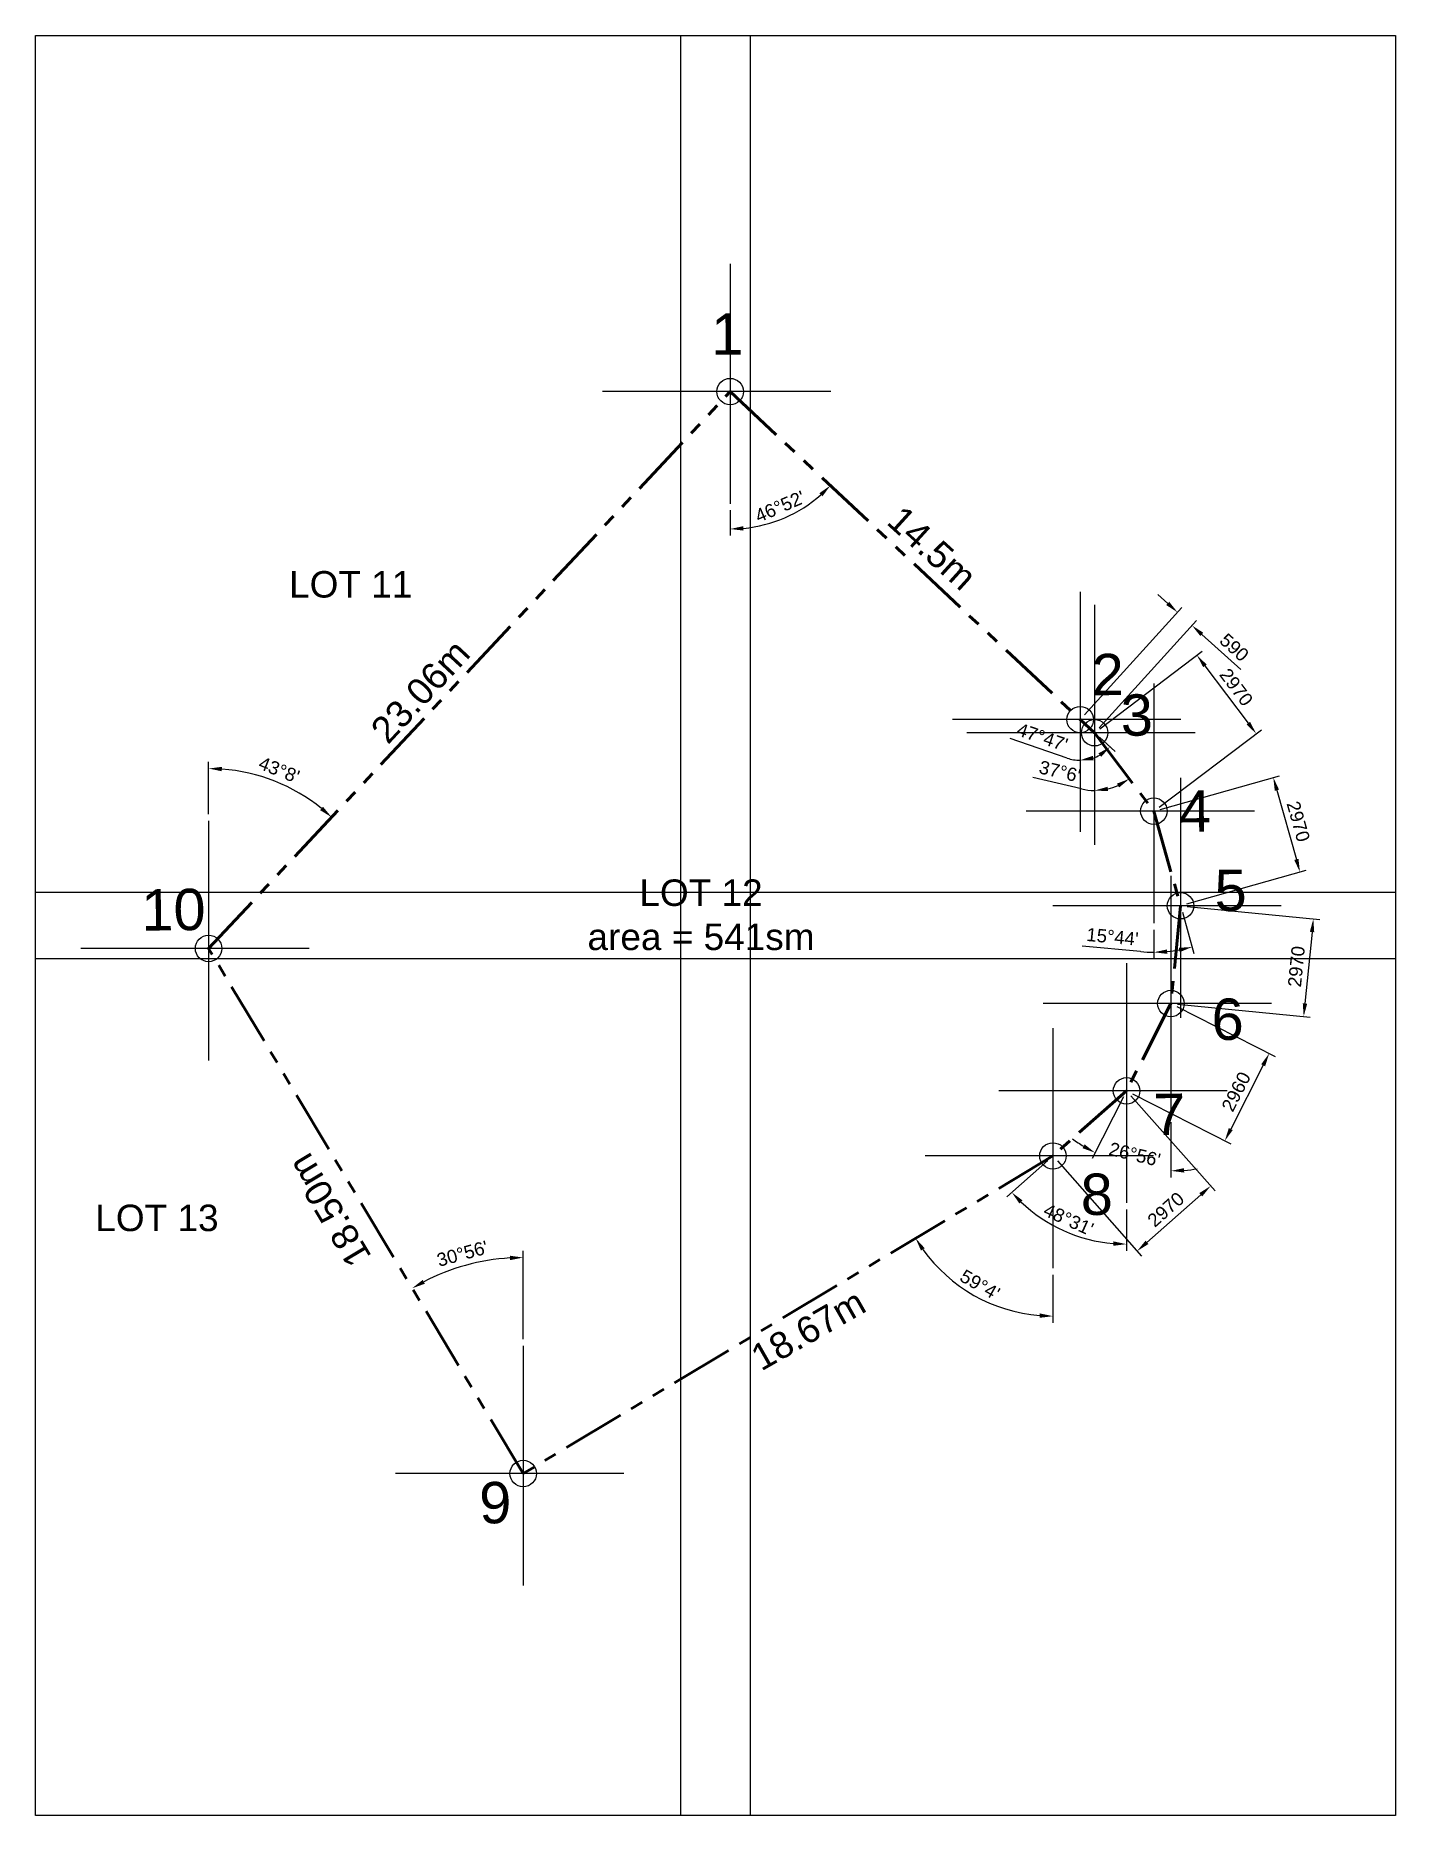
# Model space of a CAD drawing. Header units: millimetres. Extents: x -30334 to 10774, y -10332 to 43456.
import ezdxf
from ezdxf.enums import TextEntityAlignment as Align

# ---------------------------------------------------------------- set-up
doc = ezdxf.new("R2010")
doc.units = ezdxf.units.MM
doc.linetypes.add('PHANTOMX2', pattern=[127, 63.5, -12.7, 12.7, -12.7, 12.7, -12.7])
doc.layers.add('DIM', color=146, linetype='Continuous', lineweight=9)
doc.layers.add('p09', color=134, linetype='Continuous', lineweight=9)
doc.layers.add('vp', color=120, linetype='Continuous', lineweight=0, plot=False)
doc.styles.add('sanseref', font='sanss___.ttf')
doc.dimstyles.new('200', dxfattribs={"dimscale": 2, "dimtxt": 200, "dimasz": 200, "dimexe": 100, "dimexo": 100, "dimgap": 80, "dimtad": 1, "dimdec": 0, "dimzin": 0, "dimdsep": 46, "dimtxsty": 'sanseref', "dimcen": 0.09, "dimdle": 50, "dimclrd": 256, "dimclre": 256, "dimclrt": 256, "dimaunit": 1, "dimazin": 0, "dimtfac": 1, "dimtdec": 0, "dimtofl": 0, "dimtmove": 0, "dimatfit": 3, "dimfxl": 50, "dimtolj": 1, "dimtzin": 0, "dimlwd": -1, "dimlwe": -1, "dimarcsym": 0})

# ---------------------------------------------------------------- blocks, each defined once
blk = doc.blocks.new('*D1')
at = {"layer": 'Defpoints', "color": 0, "transparency": 16777216}
for p in [(-9337, 36559), (-9337, 32697), (-9337, 29309), (-8219, 28698), (1245, 22783)]:
    blk.add_point(p, dxfattribs=at)
at = {"layer": 'p09', "transparency": 16777216}
blk.add_line((-9337, 29109), (-9337, 28344), dxfattribs=at)
blk.add_arc((-9337, 32697), 4153, 275.521, 311.3457, dxfattribs=at)
for points in [[(-6640, 29627), (-6547, 29532), (-6307, 29858)], [(-8934, 28497), (-8941, 28630), (-9337, 28544)]]:
    blk.add_solid(points, dxfattribs=at)
at = {"layer": 'p09', "transparency": 16777216, "insert": (-7831, 29223), "char_height": 400, "attachment_point": 5, "rotation": 23.4333, "style": 'sanseref'}
blk.add_mtext("\\A1;46°52'", dxfattribs=at)
blk = doc.blocks.new('*D2')
at = {"layer": 'Defpoints', "color": 0, "transparency": 16777216}
for p in [(1245, 26645), (1245, 22783), (1681, 22387), (1891, 21742), (1245, 19395)]:
    blk.add_point(p, dxfattribs=at)
at = {"layer": 'p09', "transparency": 16777216}
for p, q in [((850, 21623), (-875, 22209)), ((1830, 22253), (2300, 21825))]:
    blk.add_line(p, q, dxfattribs=at)
for start, end in [(251.219, 270), (288.781, 299.0023)]:
    blk.add_arc((1245, 22783), 1226, start, end, dxfattribs=at)
for points in [[(1650, 21557), (1628, 21689), (1245, 21558)], [(1797, 21764), (1880, 21659), (2152, 21960)]]:
    blk.add_solid(points, dxfattribs=at)
at = {"layer": 'p09', "transparency": 16777216, "insert": (103, 22257), "char_height": 400, "attachment_point": 5, "rotation": 341.219, "style": 'sanseref'}
blk.add_mtext("\\A1;47°47'", dxfattribs=at)
blk = doc.blocks.new('*D3')
at = {"layer": 'Defpoints', "color": 0, "transparency": 16777216}
for p in [(1681, 26248), (1681, 22387), (2412, 20802), (3473, 20018), (1681, 18999)]:
    blk.add_point(p, dxfattribs=at)
at = {"layer": 'p09', "transparency": 16777216}
blk.add_line((1284, 20688), (-191, 21033), dxfattribs=at)
for start, end in [(256.8373, 270), (283.1627, 293.9373)]:
    blk.add_arc((1681, 22387), 1745, start, end, dxfattribs=at)
for points in [[(2356, 20850), (2423, 20735), (2734, 20995)], [(2086, 20622), (2071, 20754), (1681, 20642)]]:
    blk.add_solid(points, dxfattribs=at)
at = {"layer": 'p09', "transparency": 16777216, "insert": (630, 21217), "char_height": 400, "attachment_point": 5, "rotation": 346.8373, "style": 'sanseref'}
blk.add_mtext("\\A1;37°6'", dxfattribs=at)
blk = doc.blocks.new('*D4')
at = {"layer": 'Defpoints', "color": 0, "transparency": 16777216}
for p in [(3473, 23880), (3473, 20018), (4278, 17159), (3473, 16630), (4249, 15824)]:
    blk.add_point(p, dxfattribs=at)
at = {"layer": 'p09', "transparency": 16777216}
for p, q in [((4333, 16967), (4684, 15720)), ((3473, 16430), (3473, 15553)), ((3073, 15772), (1300, 15939))]:
    blk.add_line(p, q, dxfattribs=at)
for start, end in [(264.6247, 270), (275.3753, 280.358)]:
    blk.add_arc((3473, 20018), 4265, start, end, dxfattribs=at)
for points in [[(3876, 15705), (3869, 15838), (3473, 15753)], [(4225, 15887), (4255, 15758), (4630, 15913)]]:
    blk.add_solid(points, dxfattribs=at)
at = {"layer": 'p09', "transparency": 16777216, "insert": (2221, 16220), "char_height": 400, "attachment_point": 5, "rotation": 354.6247, "style": 'sanseref'}
blk.add_mtext("\\A1;15°44'", dxfattribs=at)
blk = doc.blocks.new('*D5')
at = {"layer": 'Defpoints', "color": 0, "transparency": 16777216}
for p in [(-25103, 15869), (-16762, 6422), (-15593, 3861), (-15593, 0), (-15593, -3388)]:
    blk.add_point(p, dxfattribs=at)
at = {"layer": 'p09', "transparency": 16777216}
blk.add_line((-15593, 4061), (-15593, 6727), dxfattribs=at)
blk.add_arc((-15593, 0), 6527, 93.5117, 117.4216, dxfattribs=at)
for points in [[(-15995, 6582), (-15991, 6448), (-15593, 6527)], [(-18567, 5736), (-18632, 5852), (-18949, 5599)]]:
    blk.add_solid(points, dxfattribs=at)
at = {"layer": 'p09', "transparency": 16777216, "insert": (-17432, 6644), "char_height": 400, "attachment_point": 5, "rotation": 15.4667, "style": 'sanseref'}
blk.add_mtext("\\A1;30°56'", dxfattribs=at)
blk = doc.blocks.new('*D6')
at = {"layer": 'Defpoints', "color": 0, "transparency": 16777216}
for p in [(-9337, 32697), (-22488, 20635), (-25103, 19730), (-25103, 15869), (-25103, 12481)]:
    blk.add_point(p, dxfattribs=at)
at = {"layer": 'p09', "transparency": 16777216}
blk.add_line((-25103, 19930), (-25103, 21505), dxfattribs=at)
blk.add_arc((-25103, 15869), 5436, 51.0833, 85.7834, dxfattribs=at)
for points in [[(-24706, 21224), (-24701, 21357), (-25103, 21305)], [(-21644, 20149), (-21732, 20048), (-21386, 19836)]]:
    blk.add_solid(points, dxfattribs=at)
at = {"layer": 'p09', "transparency": 16777216, "insert": (-22970, 21265), "char_height": 400, "attachment_point": 5, "rotation": 338.4333, "style": 'sanseref'}
blk.add_mtext("\\A1;43°8'", dxfattribs=at)
blk = doc.blocks.new('*D7')
at = {"layer": 'Defpoints', "color": 0, "transparency": 16777216}
for p in [(1681, 22387), (6567, 22358), (3473, 20018)]:
    blk.add_point(p, dxfattribs=at)
at = {"layer": 'p09', "transparency": 16777216}
for p, q in [((1841, 22508), (4935, 24848)), ((5017, 24408), (6326, 22677)), ((3633, 20139), (6727, 22479))]:
    blk.add_line(p, q, dxfattribs=at)
for points in [[(5070, 24448), (4964, 24368), (4776, 24727)], [(6379, 22718), (6273, 22637), (6567, 22358)]]:
    blk.add_solid(points, dxfattribs=at)
at = {"layer": 'p09', "transparency": 16777216, "insert": (5963, 23764), "char_height": 400, "attachment_point": 5, "rotation": 307.1, "style": 'sanseref'}
blk.add_mtext('\\A1;2970', dxfattribs=at)
blk = doc.blocks.new('*D8')
at = {"layer": 'Defpoints', "color": 0, "transparency": 16777216}
for p in [(3473, 20018), (7888, 18176), (4278, 17159)]:
    blk.add_point(p, dxfattribs=at)
at = {"layer": 'p09', "transparency": 16777216}
for p, q in [((3666, 20072), (7275, 21089)), ((7191, 20650), (7780, 18561)), ((4471, 17214), (8081, 18231))]:
    blk.add_line(p, q, dxfattribs=at)
for points in [[(7256, 20668), (7127, 20632), (7083, 21035)], [(7844, 18579), (7716, 18543), (7888, 18176)]]:
    blk.add_solid(points, dxfattribs=at)
at = {"layer": 'p09', "transparency": 16777216, "insert": (7838, 19705), "char_height": 400, "attachment_point": 5, "rotation": 285.7333, "style": 'sanseref'}
blk.add_mtext('\\A1;2970', dxfattribs=at)
blk = doc.blocks.new('*D9')
at = {"layer": 'Defpoints', "color": 0, "transparency": 16777216}
for p in [(421, 13459), (421, 9597), (421, 6209), (-2650, 5855), (-15593, 0)]:
    blk.add_point(p, dxfattribs=at)
at = {"layer": 'p09', "transparency": 16777216}
blk.add_line((421, 6009), (421, 4556), dxfattribs=at)
blk.add_arc((421, 9597), 4841, 215.6688, 265.2645, dxfattribs=at)
for points in [[(-3568, 6738), (-3456, 6811), (-3731, 7109)], [(24, 4839), (19, 4706), (421, 4756)]]:
    blk.add_solid(points, dxfattribs=at)
at = {"layer": 'p09', "transparency": 16777216, "insert": (-1785, 5704), "char_height": 400, "attachment_point": 5, "rotation": 330.4667, "style": 'sanseref'}
blk.add_mtext("\\A1;59°4'", dxfattribs=at)
blk = doc.blocks.new('*D10')
at = {"layer": 'Defpoints', "color": 0, "transparency": 16777216}
for p in [(2646, 15426), (2646, 11564), (421, 9597), (2646, 8176), (168, 7651)]:
    blk.add_point(p, dxfattribs=at)
at = {"layer": 'p09', "transparency": 16777216}
for p, q in [((271, 9465), (-974, 8364)), ((2646, 7976), (2646, 6732))]:
    blk.add_line(p, q, dxfattribs=at)
blk.add_arc((2646, 11564), 4632, 226.4327, 265.0506, dxfattribs=at)
for points in [[(-594, 8162), (-498, 8255), (-824, 8496)], [(2249, 7016), (2244, 6883), (2646, 6932)]]:
    blk.add_solid(points, dxfattribs=at)
at = {"layer": 'p09', "transparency": 16777216, "insert": (894, 7675), "char_height": 400, "attachment_point": 5, "rotation": 335.7417, "style": 'sanseref'}
blk.add_mtext("\\A1;48°31'", dxfattribs=at)
blk = doc.blocks.new('*D11')
at = {"layer": 'Defpoints', "color": 0, "transparency": 16777216}
for p in [(3987, 18065), (3987, 14204), (2646, 11564), (3987, 10816), (2428, 9393)]:
    blk.add_point(p, dxfattribs=at)
at = {"layer": 'p09', "transparency": 16777216}
for p, q in [((2555, 11386), (1606, 9517)), ((3987, 10616), (3987, 8947))]:
    blk.add_line(p, q, dxfattribs=at)
for start, end in [(234.0032, 238.5364), (274.5331, 279.0663)]:
    blk.add_arc((3987, 14204), 5057, start, end, dxfattribs=at)
for points in [[(1380, 9948), (1315, 9832), (1696, 9695)], [(4389, 9096), (4384, 9229), (3987, 9147)]]:
    blk.add_solid(points, dxfattribs=at)
at = {"layer": 'p09', "transparency": 16777216, "insert": (2895, 9642), "char_height": 400, "attachment_point": 5, "rotation": 346.5348, "style": 'sanseref'}
blk.add_mtext("\\A1;26°56'", dxfattribs=at)
blk = doc.blocks.new('*D12')
at = {"layer": 'Defpoints', "color": 0, "transparency": 16777216}
for p in [(3987, 14204), (2646, 11564), (5617, 10055)]:
    blk.add_point(p, dxfattribs=at)
at = {"layer": 'p09', "transparency": 16777216}
for p, q in [((4165, 14113), (7136, 12604)), ((6777, 12338), (5798, 10412)), ((2824, 11474), (5795, 9965))]:
    blk.add_line(p, q, dxfattribs=at)
for points in [[(6717, 12368), (6836, 12308), (6958, 12695)], [(5739, 10442), (5858, 10382), (5617, 10055)]]:
    blk.add_solid(points, dxfattribs=at)
at = {"layer": 'p09', "transparency": 16777216, "insert": (5961, 11541), "char_height": 400, "attachment_point": 5, "rotation": 63.0695, "style": 'sanseref'}
blk.add_mtext('\\A1;2960', dxfattribs=at)
blk = doc.blocks.new('*D13')
at = {"layer": 'Defpoints', "color": 0, "transparency": 16777216}
for p in [(4278, 17159), (3987, 14204), (8001, 13808)]:
    blk.add_point(p, dxfattribs=at)
at = {"layer": 'p09', "transparency": 16777216}
for p, q in [((4477, 17140), (8492, 16744)), ((8253, 16365), (8040, 14206)), ((4186, 14184), (8200, 13788))]:
    blk.add_line(p, q, dxfattribs=at)
for points in [[(8187, 16372), (8320, 16359), (8293, 16763)], [(7974, 14212), (8107, 14199), (8001, 13808)]]:
    blk.add_solid(points, dxfattribs=at)
at = {"layer": 'p09', "transparency": 16777216, "insert": (7783, 15322), "char_height": 400, "attachment_point": 5, "rotation": 84.3667, "style": 'sanseref'}
blk.add_mtext('\\A1;2970', dxfattribs=at)
blk = doc.blocks.new('*D14')
at = {"layer": 'Defpoints', "color": 0, "transparency": 16777216}
for p in [(2646, 11564), (421, 9597), (2964, 6721)]:
    blk.add_point(p, dxfattribs=at)
at = {"layer": 'p09', "transparency": 16777216}
for p, q in [((2779, 11415), (5321, 8539)), ((554, 9447), (3096, 6572)), ((4889, 8424), (3264, 6986))]:
    blk.add_line(p, q, dxfattribs=at)
for points in [[(4845, 8474), (4933, 8374), (5189, 8689)], [(3219, 7036), (3308, 6936), (2964, 6721)]]:
    blk.add_solid(points, dxfattribs=at)
at = {"layer": 'p09', "transparency": 16777216, "insert": (3834, 7979), "char_height": 400, "attachment_point": 5, "rotation": 41.4833, "style": 'sanseref'}
blk.add_mtext('\\A1;2970', dxfattribs=at)
blk = doc.blocks.new('*D15')
at = {"layer": 'Defpoints', "color": 0, "transparency": 16777216}
for p in [(4624, 25630), (1245, 22783), (1681, 22387)]:
    blk.add_point(p, dxfattribs=at)
at = {"layer": 'p09', "transparency": 16777216}
for p, q in [((3891, 26295), (3595, 26564)), ((1379, 22932), (4321, 26175)), ((1816, 22535), (4758, 25778)), ((4920, 25361), (6097, 24294))]:
    blk.add_line(p, q, dxfattribs=at)
for points in [[(3936, 26345), (3846, 26246), (4187, 26027)], [(4965, 25411), (4875, 25312), (4624, 25630)]]:
    blk.add_solid(points, dxfattribs=at)
at = {"layer": 'p09', "transparency": 16777216, "insert": (5903, 24964), "char_height": 400, "attachment_point": 5, "rotation": 317.7833, "style": 'sanseref'}
blk.add_mtext('\\A1;590', dxfattribs=at)

msp = doc.modelspace()

# ---------------------------------------------------------------- linework, layer by layer
at = {"layer": 'DIM'}
msp.add_line((3473, 23879.6), (3473, 16630.1), dxfattribs=at)
at = {"layer": 'p09'}
for p, q in [((-9337.1, 36558.5), (-9337.1, 29309)), ((-6295.3, 32697), (-13197.4, 32697)), ((1244.5, 26644.9), (1244.5, 19395.3)), ((1681.5, 26248.5), (1681.5, 18998.9)), ((4286.3, 22783.4), (-2615.8, 22783.4)), ((4723.3, 22387), (-2178.9, 22387)), ((4278.4, 21020.9), (4278.4, 13771.3)), ((6514.8, 20018.1), (-387.4, 20018.1)), ((-25103.1, 19730.2), (-25103.1, 12480.6)), ((3986.8, 18065.3), (3986.8, 10815.7)), ((7320.1, 17159.4), (418, 17159.4)), ((-22061.4, 15868.7), (-28963.5, 15868.7)), ((2646.1, 15426), (2646.1, 8176.4)), ((7028.6, 14203.8), (126.4, 14203.8)), ((421.1, 13458.6), (421.1, 6209)), ((5687.8, 11564.5), (-1214.3, 11564.5)), ((3462.9, 9597.1), (-3439.3, 9597.1)), ((-15593.4, 3861.5), (-15593.4, -3388.1)), ((-12551.6, 0), (-19453.8, 0))]:
    msp.add_line(p, q, dxfattribs=at)
at = {"layer": 'p09', "color": 6, "linetype": 'PHANTOMX2', "lineweight": 40, "ltscale": 30}
msp.add_lwpolyline([(-15593.4, 0), (-25103.1, 15868.7), (-9337.1, 32697), (1244.5, 22783.4), (1681.5, 22387), (3473, 20018.1), (4278.4, 17159.4), (3986.8, 14203.8), (2646.1, 11564.5), (421.1, 9597.1), (-15593.4, 0)], dxfattribs=at)
at = {"layer": 'p09'}
for centre in [(-9337.1, 32697), (1244.5, 22783.4), (1681.5, 22387), (3473, 20018.1), (4278.4, 17159.4), (-25103.1, 15868.7), (3986.8, 14203.8), (2646.1, 11564.5), (421.1, 9597.1), (-15593.4, 0)]:
    msp.add_circle(centre, 400, dxfattribs=at)
at = {"layer": 'vp'}
for points in [[(-30334.2, 43455.8), (-8734.2, 43455.8), (-8734.2, 15555.8), (-30334.2, 15555.8)], [(-10825.6, 43455.8), (10774.4, 43455.8), (10774.4, 15555.8), (-10825.6, 15555.8)], [(-30334.2, 17568.4), (-8734.2, 17568.4), (-8734.2, -10331.6), (-30334.2, -10331.6)], [(-10825.6, 17568.4), (10774.4, 17568.4), (10774.4, -10331.6), (-10825.6, -10331.6)]]:
    msp.add_lwpolyline(points, close=True, dxfattribs=at)

# ---------------------------------------------------------------- texts
at = {"layer": 'p09', "style": 'sanseref'}
for s, p in [('2', (2078, 24156.9)), ('3', (2957, 22923.2)), ('4', (4715.4, 20021.3)), ('5', (5792, 17615.8)), ('6', (5702.3, 13730.5)), ('7', (3936.2, 10856))]:
    msp.add_text(s, height=1250, rotation=0.6548, dxfattribs=at).set_placement(p, align=Align.MIDDLE)
for s, insert, char_height, width, attachment_point, rotation in [('1', (-9919.9, 35057.7), 1250, 9218.852, 1, 0.6548), ('14.5m', (-2957.7, 28266.2), 800, 8423.585, 2, 317.73346), ('23.06m', (-18998.1, 23914.7), 800, 8423.585, 2, 47.02005), ('10', (-27144.9, 17654.7), 1250, 9218.852, 1, 0.6548), ('18.50m', (-21801.1, 7748.2), 800, 8423.585, 2, 120.9263), ('8', (1252.6, 9059.5), 1250, 9218.852, 1, 0.6548), ('18.67m', (-7177.6, 4697), 800, 8423.585, 2, 29.72451), ('9', (-16930.1, -258.8), 1250, 9218.852, 1, 0.6548)]:
    msp.add_mtext(s, dxfattribs=dict(at, insert=insert, char_height=char_height, width=width, attachment_point=attachment_point, rotation=rotation))
at = {"layer": 'p09', "char_height": 800, "attachment_point": 2, "style": 'sanseref'}
for s, insert, width in [('LOT 11', (-20807.7, 27273.1), 6521.655), ('LOT 12\\Parea = 541sm', (-10217.7, 17953.9), 8423.585), ('LOT 13', (-26665.3, 8126.1), 6521.655)]:
    msp.add_mtext(s, dxfattribs=dict(at, insert=insert, width=width))

# ---------------------------------------------------------------- dimensions: what is measured, and where the dimension line sits
at = {"layer": 'p09'}
for base, line1, line2, picture, middle in [((-8218.8, 28697.7), ((-9337.1, 36558.5), (-9337.1, 29309)), ((-9337.1, 32697), (1244.5, 22783.4)), '*D1', (-7831.3, 29222.9)), ((-22487.8, 20634.7), ((-25103.1, 15868.7), (-9337.1, 32697)), ((-25103.1, 19730.2), (-25103.1, 12480.6)), '*D6', (-22970.1, 21265.2)), ((1891.4614, 21742.2685), ((1244.5241, 26644.9083), (1244.5241, 19395.326)), ((1244.5241, 22783.416), (1681.4835, 22386.9738)), '*D2', (103.3951, 22257.005)), ((2411.6, 20802.1), ((1681.5, 22387), (3473, 20018.1)), ((1681.5, 26248.5), (1681.5, 18998.9)), '*D3', (630.2, 21217)), ((4249.5, 15824.2), ((3473, 23879.6), (3473, 16630.1)), ((3473, 20018.1), (4278.4, 17159.4)), '*D4', (2221.1, 16219.6)), ((2428, 9393), ((3986.8, 14203.8), (2646.1, 11564.5)), ((3986.8, 18065.3), (3986.8, 10815.7)), '*D11', (2894.6, 9642)), ((-16761.7, 6421.9), ((-15593.4, 0), (-25103.1, 15868.7)), ((-15593.4, 3861.5), (-15593.4, -3388.1)), '*D5', (-17431.8, 6644)), ((167.9, 7651.2), ((2646.1, 15426), (2646.1, 8176.4)), ((2646.1, 11564.5), (421.1, 9597.1)), '*D10', (893.5, 7675.4)), ((-2650.2, 5855.1), ((421.1, 9597.1), (-15593.4, 0)), ((421.1, 13458.6), (421.1, 6209)), '*D9', (-1784.8, 5703.6))]:
    dim = msp.add_angular_dim_2l(base=base, line1=line1, line2=line2, dimstyle='200', dxfattribs=at)
    dim.commit()
    dim.dimension.update_dxf_attribs({"geometry": picture, "text_midpoint": middle})
for p1, p2, distance, picture, middle in [((1244.5, 22783.4), (1681.5, 22387), 4379.1, '*D15', (5902.8, 24964.2)), ((1681.5, 22387), (3473, 20018.1), 3879.6, '*D7', (5963.5, 23763.6)), ((3473, 20018.1), (4278.4, 17159.4), 3750.4, '*D8', (7837.9, 19705)), ((4278.4, 17159.4), (3986.8, 14203.8), 4033.8, '*D13', (7782.7, 15321.6)), ((3986.8, 14203.8), (2646.1, 11564.5), 3332.2, '*D12', (5960.7, 11540.8)), ((2646.1, 11564.5), (421.1, 9597.1), 3838.7, '*D14', (3833.9, 7979.2))]:
    dim = msp.add_aligned_dim(p1=p1, p2=p2, distance=distance, dimstyle='200', dxfattribs=at)
    dim.commit()
    dim.dimension.update_dxf_attribs({"geometry": picture, "text_midpoint": middle})

doc.saveas('drawing.dxf')
